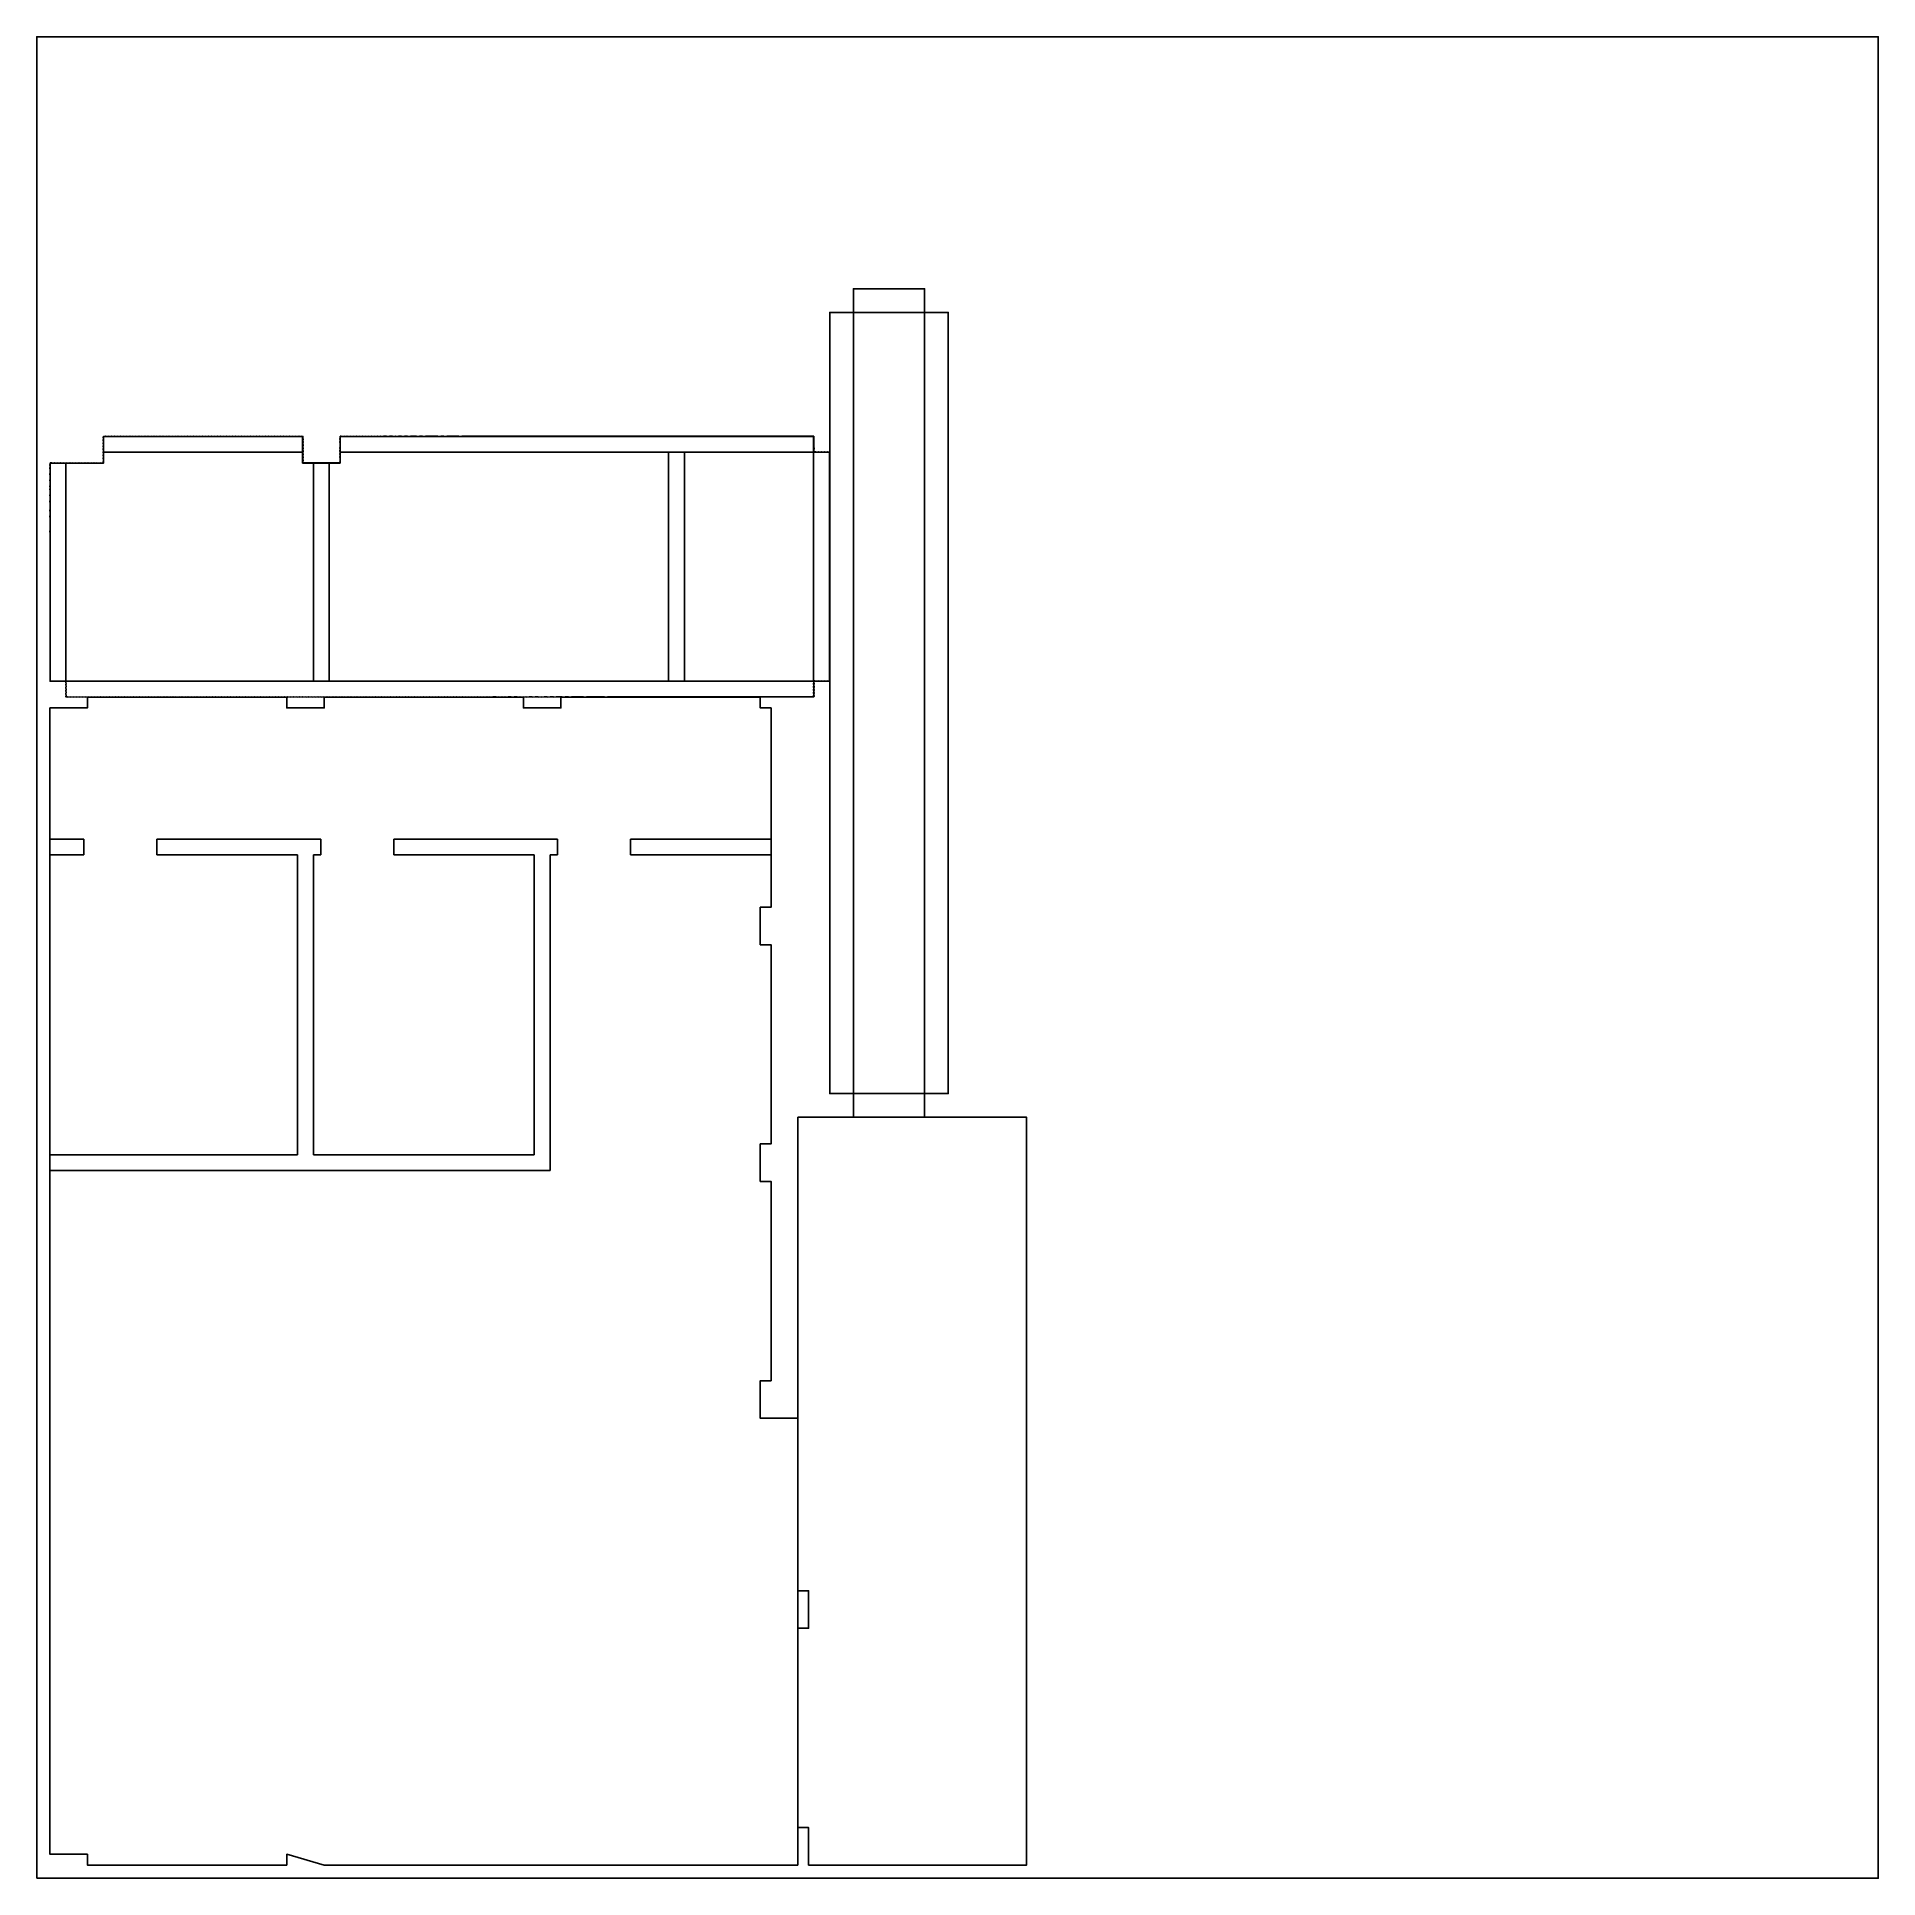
# Model space of a CAD drawing. Header units: metres. Extents: x 0 to 700, y 0 to 700.
import ezdxf

# ---------------------------------------------------------------- set-up
doc = ezdxf.new("R2010")
doc.units = ezdxf.units.M
for name, color, linetype in [('CORTE', 7, 'Continuous'), ('MARCADO', 7, 'Continuous'), ('SHEETS', 7, 'Continuous')]:
    doc.layers.add(name, color=color, linetype=linetype)

msp = doc.modelspace()

# ---------------------------------------------------------------- linework, layer by layer
at = {"layer": 'CORTE'}
for p, q in [((25.37, 542.05), (101.01, 542.06)), ((115.41, 542.06), (295.3, 542.09)), ((240.18, 542.08), (240.19, 455.08)), ((246.19, 455.08), (246.18, 542.08)), ((295.3, 542.09), (295.32, 454.83)), ((11.07, 454.83), (11.05, 537.92)), ((105.18, 537.93), (105.19, 455.06)), ((111.19, 455.06), (111.18, 537.94)), ((295.32, 454.28), (295.32, 453.84)), ((295.32, 453.14), (295.32, 452.63)), ((295.32, 451.99), (295.32, 451.53)), ((295.32, 450.84), (295.32, 450.32)), ((295.32, 449.69), (295.32, 449.22))]:
    msp.add_line(p, q, dxfattribs=at)
for points in [[(310.46, 298.25), (301.46, 298.25), (301.46, 595.25), (310.46, 595.25), (310.46, 604.25), (337.46, 604.25), (337.46, 595.25), (346.46, 595.25), (346.46, 298.25), (337.46, 298.25), (337.46, 289.25), (310.46, 289.25), (310.46, 298.25)], [(25.34, 548.12), (26.14, 548.19), (26.25, 548.1), (27.34, 548.2), (27.45, 548.11), (28.45, 548.2), (28.56, 548.11), (29.55, 548.19), (29.66, 548.1), (30.76, 548.2), (30.87, 548.11), (31.86, 548.19), (31.97, 548.1), (33.07, 548.2), (33.18, 548.11), (34.17, 548.2), (34.28, 548.11), (35.38, 548.2), (35.48, 548.11), (36.48, 548.2), (36.59, 548.11), (37.58, 548.19), (37.69, 548.1), (38.79, 548.2), (38.9, 548.11), (39.89, 548.2), (40, 548.11), (41.1, 548.2), (41.21, 548.11), (42.2, 548.2), (42.31, 548.11), (43.41, 548.2), (43.51, 548.11), (44.51, 548.2), (44.62, 548.11), (45.61, 548.2), (45.72, 548.1), (46.82, 548.2), (46.93, 548.11), (47.92, 548.2), (48.03, 548.11), (49.13, 548.2), (49.24, 548.11), (50.23, 548.2), (50.34, 548.11), (51.44, 548.2), (51.54, 548.11), (52.54, 548.2), (52.65, 548.11), (53.65, 548.2), (53.75, 548.11), (54.85, 548.2), (54.96, 548.11), (55.95, 548.2), (56.06, 548.11), (57.16, 548.2), (57.27, 548.11), (58.26, 548.2), (58.37, 548.11), (59.47, 548.21), (59.58, 548.11), (60.57, 548.2), (60.68, 548.11), (61.68, 548.2), (61.78, 548.11), (62.88, 548.2), (62.99, 548.11), (63.98, 548.2), (64.09, 548.11), (65.19, 548.21), (65.3, 548.11), (66.29, 548.2), (66.4, 548.11), (67.5, 548.21), (67.61, 548.12), (68.6, 548.2), (68.71, 548.11), (69.71, 548.2), (69.82, 548.11), (70.91, 548.2), (71.02, 548.11), (72.02, 548.2), (72.12, 548.11), (73.22, 548.21), (73.33, 548.12), (74.32, 548.2), (74.43, 548.11), (75.53, 548.21), (75.64, 548.12), (76.63, 548.2), (76.74, 548.11), (77.74, 548.2), (77.85, 548.11), (78.94, 548.21), (79.05, 548.12), (80.05, 548.2), (80.15, 548.11), (81.25, 548.21), (81.36, 548.12), (82.35, 548.2), (82.46, 548.11), (83.56, 548.21), (83.67, 548.12), (84.66, 548.21), (84.77, 548.11), (85.77, 548.2), (85.88, 548.11), (86.97, 548.21), (87.08, 548.12), (88.08, 548.2), (88.18, 548.11), (89.28, 548.21), (89.39, 548.12), (90.39, 548.21), (90.49, 548.11), (91.59, 548.21), (91.7, 548.12), (92.69, 548.21), (92.8, 548.12), (93.8, 548.2), (93.91, 548.11), (95, 548.21), (95.11, 548.12), (96.11, 548.21), (96.22, 548.11), (97.31, 548.21), (97.42, 548.12), (98.42, 548.21), (98.52, 548.12), (99.62, 548.21), (99.73, 548.12), (100.72, 548.21), (100.83, 548.12), (101.13, 548.14), (101.18, 548.1), (101.2, 547.95), (101.11, 547.84), (101.19, 546.84), (101.1, 546.73), (101.19, 545.74), (101.1, 545.63), (101.19, 544.53), (101.1, 544.42), (101.19, 543.43), (101.1, 543.32), (101.2, 542.22), (101.11, 542.12), (101.19, 541.12), (101.1, 541.01), (101.2, 539.92), (101.11, 539.81), (101.19, 538.81), (101.1, 538.7), (101.13, 538.36), (101.52, 538.04), (102.01, 538.08), (102.12, 537.99), (103.22, 538.09), (103.33, 538), (104.32, 538.08), (104.43, 537.99), (105.43, 538.08), (105.54, 537.99), (106.63, 538.09), (106.74, 537.99), (107.74, 538.08), (107.84, 537.99), (108.94, 538.09), (109.05, 538), (110.04, 538.08), (110.15, 537.99), (111.25, 538.09), (111.36, 538), (112.35, 538.09), (112.46, 537.99), (113.46, 538.08), (113.57, 537.99), (114.66, 538.09), (114.77, 538), (115.01, 538.02), (115.33, 538.4), (115.26, 539.3), (115.35, 539.4), (115.25, 540.5), (115.34, 540.61), (115.25, 541.6), (115.35, 541.71), (115.25, 542.81), (115.34, 542.92), (115.25, 543.91), (115.34, 544.02), (115.26, 545.02), (115.35, 545.13), (115.25, 546.22), (115.34, 546.33), (115.25, 547.33), (115.35, 547.43), (115.28, 548.13), (115.33, 548.18), (115.68, 548.21), (115.79, 548.12), (116.79, 548.21), (116.89, 548.12), (117.89, 548.21), (118, 548.12), (119.09, 548.21), (119.2, 548.12), (120.2, 548.21), (120.31, 548.12), (121.4, 548.21), (121.51, 548.12), (122.51, 548.21), (122.62, 548.12), (123.71, 548.22), (123.82, 548.12), (124.82, 548.21), (124.92, 548.12), (125.92, 548.21), (126.03, 548.12), (127.12, 548.21), (127.23, 548.12), (128.23, 548.21), (128.34, 548.12), (129.43, 548.22), (129.54, 548.12), (130.54, 548.21), (130.65, 548.12), (131.74, 548.22), (131.85, 548.13), (132.85, 548.21), (132.96, 548.12), (134.05, 548.22), (134.16, 548.13), (135.16, 548.22), (135.26, 548.12), (136.26, 548.21), (136.37, 548.12), (137.46, 548.22), (137.57, 548.13), (138.57, 548.21), (138.68, 548.12), (139.77, 548.22), (139.88, 548.13), (140.88, 548.21), (140.99, 548.12), (142.08, 548.22), (142.19, 548.13), (143.19, 548.22), (143.29, 548.13), (144.29, 548.21), (144.4, 548.12), (145.49, 548.22), (145.6, 548.13), (146.6, 548.21), (146.71, 548.12), (147.8, 548.22), (147.91, 548.13), (148.91, 548.22), (149.02, 548.13), (150.11, 548.22), (150.22, 548.13), (151.22, 548.22), (151.32, 548.13), (152.32, 548.21), (152.43, 548.12), (153.53, 548.22), (153.63, 548.13), (154.63, 548.22), (154.74, 548.12), (155.83, 548.22), (155.94, 548.13), (156.94, 548.22), (157.05, 548.13), (158.14, 548.22), (158.25, 548.13), (159.25, 548.22), (159.36, 548.13), (160.35, 548.22), (160.46, 548.12), (161.56, 548.22), (161.66, 548.13), (162.66, 548.22), (162.77, 548.13), (163.86, 548.22), (163.97, 548.13), (164.97, 548.22), (165.08, 548.13), (166.17, 548.22), (166.28, 548.13), (167.28, 548.22), (167.39, 548.13), (168.38, 548.22), (168.49, 548.13), (169.59, 548.22), (169.69, 548.13), (170.69, 548.22), (170.8, 548.13), (171.89, 548.22), (172, 548.13), (173, 548.22), (173.11, 548.13), (174.2, 548.23), (174.31, 548.13), (175.31, 548.22), (175.42, 548.13), (176.41, 548.22), (176.52, 548.13), (177.62, 548.22), (177.73, 548.13), (178.72, 548.22), (178.83, 548.13), (179.93, 548.22), (180.03, 548.13), (181.03, 548.22), (181.14, 548.13), (182.23, 548.23), (182.34, 548.14), (183.34, 548.22), (183.45, 548.13), (184.44, 548.22), (184.55, 548.13), (185.65, 548.22), (185.76, 548.13), (186.75, 548.22), (186.86, 548.13), (187.96, 548.23), (188.06, 548.14), (189.06, 548.22), (189.17, 548.13), (190.26, 548.23), (190.37, 548.14), (191.37, 548.22), (191.48, 548.13), (192.47, 548.22), (192.58, 548.13), (193.68, 548.23), (193.79, 548.13), (194.78, 548.22), (194.89, 548.13), (195.99, 548.23), (196.1, 548.14), (197.09, 548.22), (197.2, 548.13), (198.3, 548.23), (198.4, 548.14), (199.4, 548.23), (199.51, 548.13), (200.5, 548.22), (200.61, 548.13), (201.71, 548.23), (201.82, 548.14), (202.81, 548.22), (202.92, 548.13), (204.02, 548.23), (204.13, 548.14), (205.12, 548.23), (205.23, 548.13), (206.33, 548.23), (206.43, 548.14), (207.43, 548.23), (207.54, 548.14), (208.53, 548.22), (208.64, 548.13), (209.74, 548.23), (209.85, 548.14), (210.84, 548.22), (210.95, 548.13), (212.05, 548.23), (212.16, 548.14), (213.15, 548.23), (213.26, 548.14), (214.36, 548.23), (214.46, 548.14), (215.46, 548.23), (215.57, 548.14), (216.57, 548.22), (216.67, 548.13), (217.77, 548.23), (217.88, 548.14), (218.87, 548.23), (218.98, 548.14), (220.08, 548.23), (220.19, 548.14), (221.18, 548.23), (221.29, 548.14), (222.39, 548.23), (222.5, 548.14), (223.49, 548.23), (223.6, 548.14), (224.6, 548.23), (224.7, 548.13), (225.8, 548.23), (225.91, 548.14), (226.9, 548.23), (227.01, 548.14), (228.11, 548.23), (228.22, 548.14), (229.21, 548.23), (229.32, 548.14), (230.42, 548.23), (230.53, 548.14), (231.52, 548.23), (231.63, 548.14), (232.73, 548.24), (232.83, 548.15), (233.83, 548.23), (233.94, 548.14), (234.94, 548.23), (235.04, 548.14), (236.14, 548.23), (236.25, 548.14), (237.24, 548.23), (237.35, 548.14), (238.45, 548.24), (238.56, 548.14), (239.55, 548.23), (239.66, 548.14), (240.76, 548.24), (240.87, 548.15), (241.86, 548.23), (241.97, 548.14), (242.97, 548.23), (243.07, 548.14), (244.17, 548.24), (244.28, 548.14), (245.27, 548.23), (245.38, 548.14), (246.48, 548.24), (246.59, 548.15), (247.58, 548.23), (247.69, 548.14), (248.79, 548.24), (248.9, 548.15), (249.89, 548.23), (250, 548.14), (251, 548.23), (251.1, 548.14), (252.2, 548.24), (252.31, 548.15), (253.31, 548.23), (253.41, 548.14), (254.51, 548.24), (254.62, 548.15), (255.61, 548.23), (255.72, 548.14), (256.82, 548.24), (256.93, 548.15), (257.92, 548.24), (258.03, 548.15), (259.03, 548.23), (259.14, 548.14), (260.23, 548.24), (260.34, 548.15), (261.34, 548.23), (261.44, 548.14), (262.54, 548.24), (262.65, 548.15), (263.64, 548.24), (263.75, 548.15), (264.85, 548.24), (264.96, 548.15), (265.95, 548.24), (266.06, 548.15), (267.06, 548.23), (267.17, 548.14), (268.26, 548.24), (268.37, 548.15), (269.37, 548.24), (269.47, 548.14), (270.57, 548.24), (270.68, 548.15), (271.67, 548.24), (271.78, 548.15), (272.88, 548.24), (272.99, 548.15), (273.98, 548.24), (274.09, 548.15), (275.09, 548.24), (275.2, 548.14), (276.29, 548.24), (276.4, 548.15), (277.4, 548.24), (277.51, 548.15), (278.6, 548.24), (278.71, 548.15), (279.71, 548.24), (279.81, 548.15), (280.91, 548.24), (281.02, 548.15), (282.01, 548.24), (282.12, 548.15), (283.12, 548.24), (283.23, 548.15), (284.32, 548.24), (284.43, 548.15), (285.43, 548.24), (285.54, 548.15), (286.63, 548.24), (286.74, 548.15), (287.74, 548.24), (287.84, 548.15), (288.94, 548.25), (289.05, 548.15), (290.04, 548.24), (290.15, 548.15), (291.15, 548.24), (291.26, 548.15), (292.35, 548.24), (292.46, 548.15), (293.46, 548.24), (293.57, 548.15), (294.66, 548.24), (294.77, 548.15), (295.37, 548.21), (295.42, 548.16), (295.44, 547.91), (295.35, 547.8), (295.44, 546.8), (295.35, 546.7), (295.44, 545.6), (295.35, 545.49), (295.44, 544.5), (295.35, 544.39), (295.45, 543.29), (295.35, 543.18), (295.41, 542.54), (295.79, 542.22), (296.09, 542.25), (296.2, 542.16), (297.2, 542.24), (297.3, 542.15), (298.3, 542.24), (298.41, 542.15), (299.5, 542.24), (299.61, 542.15), (300.61, 542.24), (300.72, 542.15), (301.36, 542.21), (301.44, 541.31), (301.35, 541.2), (301.45, 540.1), (301.36, 540), (301.44, 539), (301.35, 538.89), (301.45, 537.79), (301.36, 537.69), (301.44, 536.69), (301.35, 536.58), (301.44, 535.59), (301.35, 535.48), (301.45, 534.38), (301.36, 534.27), (301.44, 533.28), (301.35, 533.17), (301.45, 532.07), (301.36, 531.96), (301.44, 530.97), (301.35, 530.86), (301.45, 529.76), (301.36, 529.66), (301.45, 528.66), (301.36, 528.55), (301.44, 527.56), (301.35, 527.45), (301.45, 526.35), (301.36, 526.24), (301.44, 525.25), (301.35, 525.14), (301.45, 524.04), (301.36, 523.93), (301.45, 522.94), (301.35, 522.83), (301.45, 521.73), (301.36, 521.63), (301.45, 520.63), (301.36, 520.52), (301.44, 519.52), (301.35, 519.42), (301.45, 518.32), (301.36, 518.21), (301.45, 517.22), (301.35, 517.11), (301.45, 516.01), (301.36, 515.9), (301.45, 514.91), (301.36, 514.8), (301.45, 513.7), (301.36, 513.59), (301.45, 512.6), (301.36, 512.49), (301.44, 511.49), (301.35, 511.39), (301.45, 510.29), (301.36, 510.18), (301.45, 509.19), (301.36, 509.08), (301.45, 507.98), (301.36, 507.87), (301.45, 506.88), (301.36, 506.77), (301.45, 505.67), (301.36, 505.56), (301.45, 504.57), (301.36, 504.46), (301.45, 503.46), (301.36, 503.36), (301.45, 502.26), (301.36, 502.15), (301.45, 501.15), (301.36, 501.05), (301.45, 499.95), (301.36, 499.84), (301.45, 498.85), (301.36, 498.74), (301.45, 497.64), (301.36, 497.53), (301.45, 496.54), (301.36, 496.43), (301.45, 495.43), (301.36, 495.32), (301.45, 494.23), (301.36, 494.12), (301.45, 493.12), (301.36, 493.02), (301.45, 491.92), (301.36, 491.81), (301.45, 490.82), (301.36, 490.71), (301.46, 489.61), (301.37, 489.5), (301.45, 488.51), (301.36, 488.4), (301.45, 487.4), (301.36, 487.29), (301.45, 486.2), (301.36, 486.09), (301.45, 485.09), (301.36, 484.99), (301.46, 483.89), (301.36, 483.78), (301.45, 482.79), (301.36, 482.68), (301.46, 481.58), (301.37, 481.47), (301.45, 480.48), (301.36, 480.37), (301.45, 479.37), (301.36, 479.26), (301.46, 478.17), (301.36, 478.06), (301.45, 477.06), (301.36, 476.95), (301.46, 475.86), (301.37, 475.75), (301.45, 474.75), (301.36, 474.65), (301.46, 473.55), (301.37, 473.44), (301.46, 472.45), (301.36, 472.34), (301.45, 471.34), (301.36, 471.23), (301.46, 470.14), (301.37, 470.03), (301.45, 469.03), (301.36, 468.92), (301.46, 467.83), (301.37, 467.72), (301.45, 466.72), (301.36, 466.62), (301.46, 465.52), (301.37, 465.41), (301.46, 464.42), (301.37, 464.31), (301.45, 463.31), (301.36, 463.2), (301.46, 462.11), (301.37, 462), (301.45, 461), (301.36, 460.89), (301.46, 459.8), (301.37, 459.69), (301.46, 458.69), (301.37, 458.59), (301.46, 457.49), (301.37, 457.38), (301.46, 456.38), (301.37, 456.28), (301.45, 455.28), (301.36, 455.17), (301.37, 455.12), (300.57, 455.05), (300.46, 455.15), (299.36, 455.05), (299.26, 455.14), (298.26, 455.05), (298.15, 455.14), (297.15, 455.06), (297.05, 455.15), (295.95, 455.05), (295.76, 455.21), (295.38, 454.75), (295.46, 453.85), (295.37, 453.74), (295.46, 452.65), (295.37, 452.54), (295.46, 451.54), (295.37, 451.43), (295.46, 450.34), (295.37, 450.23), (295.46, 449.23), (295.37, 449.13), (295.37, 449.08), (295.07, 449.05), (294.96, 449.14), (293.97, 449.06), (293.86, 449.15), (292.76, 449.05), (292.65, 449.14), (291.66, 449.05), (291.55, 449.14), (290.45, 449.05), (290.35, 449.14), (289.35, 449.05), (289.24, 449.14), (288.24, 449.06), (288.14, 449.15), (287.04, 449.05), (286.93, 449.14), (285.94, 449.05), (285.83, 449.14), (284.73, 449.05), (284.62, 449.14), (283.63, 449.05), (283.52, 449.14), (282.42, 449.05), (282.31, 449.14), (281.32, 449.05), (281.21, 449.14), (280.21, 449.05), (280.11, 449.14), (279.01, 449.05), (278.9, 449.14), (277.91, 449.05), (277.8, 449.14), (276.7, 449.05), (276.59, 449.14), (275.6, 449.05), (275.49, 449.14), (274.39, 449.05), (274.28, 449.14), (273.29, 449.05), (273.18, 449.14), (272.08, 449.04), (271.98, 449.13), (270.98, 449.05), (270.87, 449.14), (269.87, 449.05), (269.77, 449.14), (268.67, 449.05), (268.56, 449.14), (267.57, 449.05), (267.46, 449.14), (266.36, 449.04), (266.25, 449.14), (265.26, 449.05), (265.15, 449.14), (264.05, 449.04), (263.95, 449.13), (262.95, 449.05), (262.84, 449.14), (261.84, 449.05), (261.74, 449.14), (260.64, 449.04), (260.53, 449.14), (259.54, 449.05), (259.43, 449.14), (258.33, 449.04), (258.22, 449.13), (257.23, 449.05), (257.12, 449.14), (256.02, 449.04), (255.91, 449.13), (254.92, 449.04), (254.81, 449.14), (253.81, 449.05), (253.71, 449.14), (252.61, 449.04), (252.5, 449.13), (251.51, 449.05), (251.4, 449.14), (250.3, 449.04), (250.19, 449.13), (249.2, 449.05), (249.09, 449.14), (247.99, 449.04), (247.88, 449.13), (246.89, 449.04), (246.78, 449.13), (245.78, 449.05), (245.67, 449.14), (244.58, 449.04), (244.47, 449.13), (243.47, 449.05), (243.37, 449.14), (242.27, 449.04), (242.16, 449.13), (241.17, 449.04), (241.06, 449.13), (239.96, 449.04), (239.85, 449.13), (238.86, 449.04), (238.75, 449.13), (237.75, 449.05), (237.64, 449.14), (236.55, 449.04), (236.44, 449.13), (235.44, 449.04), (235.34, 449.14), (234.24, 449.04), (234.13, 449.13), (233.14, 449.04), (233.03, 449.13), (231.93, 449.04), (231.82, 449.13), (230.83, 449.04), (230.72, 449.13), (229.72, 449.04), (229.61, 449.14), (228.52, 449.04), (228.41, 449.13), (227.41, 449.04), (227.31, 449.13), (226.21, 449.04), (226.1, 449.13), (225.1, 449.04), (225, 449.13), (223.9, 449.04), (223.79, 449.13), (222.8, 449.04), (222.69, 449.13), (221.69, 449.04), (221.58, 449.13), (220.49, 449.04), (220.38, 449.13), (219.38, 449.04), (219.27, 449.13), (218.18, 449.04), (218.07, 449.13), (217.07, 449.04), (216.97, 449.13), (215.87, 449.03), (215.76, 449.13), (214.77, 449.04), (214.66, 449.13), (213.66, 449.04), (213.55, 449.13), (212.46, 449.04), (212.35, 449.13), (211.35, 449.04), (211.24, 449.13), (210.15, 449.04), (210.04, 449.13), (209.04, 449.04), (208.94, 449.13), (207.84, 449.03), (207.73, 449.12), (206.73, 449.04), (206.63, 449.13), (205.63, 449.04), (205.52, 449.13), (204.43, 449.04), (204.32, 449.13), (203.32, 449.04), (203.21, 449.13), (202.12, 449.03), (202.01, 449.12), (201.01, 449.04), (200.9, 449.13), (199.81, 449.03), (199.7, 449.12), (198.7, 449.04), (198.6, 449.13), (197.6, 449.04), (197.49, 449.13), (196.4, 449.03), (196.29, 449.13), (195.29, 449.04), (195.18, 449.13), (194.09, 449.03), (193.98, 449.12), (192.98, 449.04), (192.87, 449.13), (191.78, 449.03), (191.67, 449.12), (190.67, 449.03), (190.57, 449.13), (189.57, 449.04), (189.46, 449.13), (188.37, 449.03), (188.26, 449.12), (187.26, 449.04), (187.15, 449.13), (186.06, 449.03), (185.95, 449.12), (184.95, 449.03), (184.84, 449.13), (183.75, 449.03), (183.64, 449.12), (182.64, 449.03), (182.53, 449.12), (181.54, 449.04), (181.43, 449.13), (180.33, 449.03), (180.23, 449.12), (179.23, 449.04), (179.12, 449.13), (178.03, 449.03), (177.92, 449.12), (176.92, 449.03), (176.81, 449.12), (175.72, 449.03), (175.61, 449.12), (174.61, 449.03), (174.5, 449.12), (173.51, 449.04), (173.4, 449.13), (172.3, 449.03), (172.2, 449.12), (171.2, 449.03), (171.09, 449.12), (170, 449.03), (169.89, 449.12), (168.89, 449.03), (168.78, 449.12), (167.69, 449.03), (167.58, 449.12), (166.58, 449.03), (166.47, 449.12), (165.48, 449.03), (165.37, 449.13), (164.27, 449.03), (164.17, 449.12), (163.17, 449.03), (163.06, 449.12), (161.96, 449.03), (161.86, 449.12), (160.86, 449.03), (160.75, 449.12), (159.66, 449.03), (159.55, 449.12), (158.55, 449.03), (158.44, 449.12), (157.35, 449.02), (157.24, 449.12), (156.24, 449.03), (156.13, 449.12), (155.14, 449.03), (155.03, 449.12), (153.93, 449.03), (153.83, 449.12), (152.83, 449.03), (152.72, 449.12), (151.63, 449.02), (151.52, 449.12), (150.52, 449.03), (150.41, 449.12), (149.32, 449.02), (149.21, 449.11), (148.21, 449.03), (148.1, 449.12), (147.11, 449.03), (147, 449.12), (145.9, 449.02), (145.8, 449.12), (144.8, 449.03), (144.69, 449.12), (143.59, 449.02), (143.49, 449.11), (142.49, 449.03), (142.38, 449.12), (141.29, 449.02), (141.18, 449.11), (140.18, 449.03), (140.07, 449.12), (139.08, 449.03), (138.97, 449.12), (137.87, 449.02), (137.76, 449.11), (136.77, 449.03), (136.66, 449.12), (135.56, 449.02), (135.46, 449.11), (134.46, 449.03), (134.35, 449.12), (133.26, 449.02), (133.15, 449.11), (132.15, 449.02), (132.04, 449.11), (131.05, 449.03), (130.94, 449.12), (129.84, 449.02), (129.73, 449.11), (128.74, 449.03), (128.63, 449.12), (127.53, 449.02), (127.43, 449.11), (126.43, 449.02), (126.32, 449.12), (125.23, 449.02), (125.12, 449.11), (124.12, 449.02), (124.01, 449.11), (123.02, 449.03), (122.91, 449.12), (121.81, 449.02), (121.7, 449.11), (120.71, 449.02), (120.6, 449.12), (119.5, 449.02), (119.39, 449.11), (118.4, 449.02), (118.29, 449.11), (117.19, 449.02), (117.09, 449.11), (116.09, 449.02), (115.98, 449.11), (114.99, 449.02), (114.88, 449.12), (113.78, 449.02), (113.67, 449.11), (112.68, 449.02), (112.57, 449.11), (111.47, 449.02), (111.36, 449.11), (110.37, 449.02), (110.26, 449.11), (109.16, 449.02), (109.06, 449.11), (108.06, 449.02), (107.95, 449.11), (106.95, 449.02), (106.85, 449.11), (105.75, 449.02), (105.64, 449.11), (104.65, 449.02), (104.54, 449.11), (103.44, 449.02), (103.33, 449.11), (102.34, 449.02), (102.23, 449.11), (101.13, 449.02), (101.03, 449.11), (100.03, 449.02), (99.92, 449.11), (98.92, 449.02), (98.82, 449.11), (97.72, 449.02), (97.61, 449.11), (96.62, 449.02), (96.51, 449.11), (95.41, 449.02), (95.3, 449.11), (94.31, 449.02), (94.2, 449.11), (93.1, 449.01), (92.99, 449.1), (92, 449.02), (91.89, 449.11), (90.89, 449.02), (90.79, 449.11), (89.69, 449.02), (89.58, 449.11), (88.59, 449.02), (88.48, 449.11), (87.38, 449.01), (87.27, 449.1), (86.28, 449.02), (86.17, 449.11), (85.07, 449.01), (84.96, 449.1), (83.97, 449.02), (83.86, 449.11), (82.86, 449.02), (82.75, 449.11), (81.66, 449.01), (81.55, 449.11), (80.55, 449.02), (80.45, 449.11), (79.35, 449.01), (79.24, 449.1), (78.25, 449.02), (78.14, 449.11), (77.04, 449.01), (76.93, 449.1), (75.94, 449.01), (75.83, 449.11), (74.83, 449.02), (74.72, 449.11), (73.63, 449.01), (73.52, 449.1), (72.52, 449.02), (72.42, 449.11), (71.32, 449.01), (71.21, 449.1), (70.22, 449.02), (70.11, 449.11), (69.01, 449.01), (68.9, 449.1), (67.91, 449.01), (67.8, 449.1), (66.8, 449.02), (66.69, 449.11), (65.6, 449.01), (65.49, 449.1), (64.49, 449.02), (64.39, 449.11), (63.29, 449.01), (63.18, 449.1), (62.18, 449.01), (62.08, 449.1), (60.98, 449.01), (60.87, 449.1), (59.88, 449.01), (59.77, 449.1), (58.77, 449.02), (58.66, 449.11), (57.57, 449.01), (57.46, 449.1), (56.46, 449.01), (56.35, 449.1), (55.26, 449.01), (55.15, 449.1), (54.15, 449.01), (54.05, 449.1), (52.95, 449.01), (52.84, 449.1), (51.85, 449.01), (51.74, 449.1), (50.74, 449.01), (50.63, 449.11), (49.54, 449.01), (49.43, 449.1), (48.43, 449.01), (48.32, 449.1), (47.23, 449.01), (47.12, 449.1), (46.12, 449.01), (46.02, 449.1), (44.92, 449.01), (44.81, 449.1), (43.81, 449.01), (43.71, 449.1), (42.61, 449), (42.5, 449.1), (41.51, 449.01), (41.4, 449.1), (40.4, 449.01), (40.29, 449.1), (39.2, 449.01), (39.09, 449.1), (38.09, 449.01), (37.98, 449.1), (36.89, 449), (36.78, 449.1), (35.78, 449.01), (35.68, 449.1), (34.58, 449), (34.47, 449.09), (33.48, 449.01), (33.37, 449.1), (32.37, 449.01), (32.26, 449.1), (31.17, 449), (31.06, 449.1), (30.06, 449.01), (29.95, 449.1), (28.86, 449), (28.75, 449.09), (27.75, 449.01), (27.65, 449.1), (26.55, 449), (26.44, 449.09), (25.45, 449.01), (25.34, 449.1), (24.34, 449.01), (24.23, 449.1), (23.14, 449), (23.03, 449.09), (22.03, 449.01), (21.92, 449.1), (20.83, 449), (20.72, 449.09), (19.72, 449.01), (19.61, 449.1), (18.52, 449), (18.41, 449.09), (17.41, 449), (17.31, 449.09), (16.31, 449.01), (16.2, 449.1), (15.11, 449), (15, 449.09), (14, 449.01), (13.89, 449.1), (12.8, 449), (12.69, 449.09), (11.69, 449), (11.58, 449.1), (11.09, 449.05), (11.03, 449.09), (11.02, 449.25), (11.11, 449.36), (11.02, 450.45), (11.11, 450.56), (11.02, 451.56), (11.11, 451.67), (11.01, 452.76), (11.11, 452.87), (11.02, 453.87), (11.11, 453.97), (11.04, 454.72), (10.66, 455.04), (10.26, 455), (10.15, 455.09), (9.16, 455.01), (9.05, 455.1), (7.95, 455), (7.85, 455.09), (6.85, 455), (6.74, 455.1), (5.65, 455), (5.54, 455.09), (5.09, 455.05), (5.02, 455.85), (5.11, 455.96), (5.02, 457.05), (5.11, 457.16), (5.02, 458.16), (5.11, 458.27), (5.01, 459.36), (5.11, 459.47), (5.02, 460.47), (5.11, 460.58), (5.01, 461.67), (5.1, 461.78), (5.02, 462.78), (5.11, 462.88), (5.02, 463.88), (5.11, 463.99), (5.02, 465.09), (5.11, 465.19), (5.02, 466.19), (5.11, 466.3), (5.01, 467.39), (5.1, 467.5), (5.02, 468.5), (5.11, 468.61), (5.01, 469.7), (5.1, 469.81), (5.02, 470.81), (5.11, 470.92), (5.02, 471.91), (5.11, 472.02), (5.01, 473.12), (5.1, 473.22), (5.02, 474.22), (5.11, 474.33), (5.01, 475.42), (5.1, 475.53), (5.02, 476.53), (5.11, 476.64), (5.01, 477.73), (5.1, 477.84), (5.01, 478.84), (5.11, 478.95), (5.02, 479.94), (5.11, 480.05), (5.01, 481.15), (5.1, 481.25), (5.02, 482.25), (5.11, 482.36), (5.01, 483.45), (5.1, 483.56), (5.01, 484.56), (5.11, 484.67), (5.01, 485.76), (5.1, 485.87), (5.01, 486.87), (5.1, 486.98), (5.01, 488.07), (5.1, 488.18), (5.01, 489.18), (5.1, 489.29), (5.01, 490.28), (5.11, 490.39), (5.01, 491.49), (5.1, 491.59), (5.01, 492.59), (5.1, 492.7), (5.01, 493.79), (5.1, 493.9), (5.01, 494.9), (5.1, 495.01), (5.01, 496.1), (5.1, 496.21), (5.01, 497.21), (5.1, 497.32), (5.01, 498.31), (5.1, 498.42), (5.01, 499.52), (5.1, 499.62), (5.01, 500.62), (5.1, 500.73), (5.01, 501.82), (5.1, 501.93), (5.01, 502.93), (5.1, 503.04), (5.01, 504.13), (5.1, 504.24), (5.01, 505.24), (5.1, 505.35), (5.01, 506.34), (5.1, 506.45), (5.01, 507.55), (5.1, 507.65), (5.01, 508.65), (5.1, 508.76), (5.01, 509.86), (5.1, 509.96), (5.01, 510.96), (5.1, 511.07), (5, 512.16), (5.09, 512.27), (5.01, 513.27), (5.1, 513.38), (5.01, 514.37), (5.1, 514.48), (5.01, 515.58), (5.1, 515.69), (5.01, 516.68), (5.1, 516.79), (5, 517.89), (5.1, 517.99), (5.01, 518.99), (5.1, 519.1), (5, 520.19), (5.09, 520.3), (5.01, 521.3), (5.1, 521.41), (5.01, 522.4), (5.1, 522.51), (5, 523.61), (5.1, 523.72), (5.01, 524.71), (5.1, 524.82), (5, 525.92), (5.09, 526.02), (5.01, 527.02), (5.1, 527.13), (5, 528.23), (5.09, 528.33), (5, 529.33), (5.1, 529.44), (5.01, 530.43), (5.1, 530.54), (5, 531.64), (5.09, 531.75), (5.01, 532.74), (5.1, 532.85), (5, 533.95), (5.09, 534.06), (5.01, 535.05), (5.1, 535.16), (5, 536.26), (5.09, 536.36), (5, 537.36), (5.09, 537.47), (5.05, 537.97), (5.09, 538.02), (5.65, 538.07), (5.76, 537.98), (6.75, 538.06), (6.86, 537.97), (7.96, 538.07), (8.06, 537.98), (9.06, 538.06), (9.17, 537.97), (10.26, 538.07), (10.37, 537.98), (11.37, 538.07), (11.48, 537.98), (12.57, 538.07), (12.68, 537.98), (13.68, 538.07), (13.79, 537.98), (14.78, 538.06), (14.89, 537.97), (15.99, 538.07), (16.09, 537.98), (17.09, 538.07), (17.2, 537.98), (18.29, 538.07), (18.4, 537.98), (19.4, 538.07), (19.51, 537.98), (20.6, 538.07), (20.71, 537.98), (21.71, 538.07), (21.82, 537.98), (22.81, 538.07), (22.92, 537.97), (24.02, 538.07), (24.13, 537.98), (24.97, 538.05), (25.29, 538.44), (25.25, 538.83), (25.34, 538.94), (25.26, 539.94), (25.35, 540.05), (25.25, 541.14), (25.34, 541.25), (25.25, 542.25), (25.35, 542.36), (25.25, 543.45), (25.34, 543.56), (25.25, 544.56), (25.34, 544.66), (25.26, 545.66), (25.35, 545.77), (25.25, 546.86), (25.34, 546.97), (25.25, 547.97), (25.35, 548.08), (25.34, 548.12)], [(95, 5), (19.25, 5), (19.25, 9.12), (5, 9.12), (5, 444.87), (19.25, 444.87), (19.25, 449), (95, 449), (95, 444.87), (109.25, 444.87), (109.25, 449), (185, 449), (185, 444.87), (199.25, 444.87), (199.25, 449), (275, 449), (275, 444.87), (279.12, 444.87), (279.12, 369.12), (275, 369.12), (275, 354.87), (279.12, 354.87), (279.12, 279.12), (275, 279.12), (275, 264.87), (279.12, 264.87), (279.12, 189.12), (275, 189.12), (275, 174.87), (289.25, 174.87), (289.25, 5), (109.25, 5), (95, 9.12), (95, 5)], [(289.25, 289.25), (376.25, 289.25), (376.25, 5), (293.38, 5), (293.38, 19.25), (289.25, 19.25), (289.25, 95), (293.38, 95), (293.38, 109.25), (289.25, 109.25), (289.25, 289.25)]]:
    msp.add_lwpolyline(points, close=True, dxfattribs=at)
for points in [[(310.46, 289.25), (310.46, 604.25), (337.46, 604.25), (337.46, 289.25), (310.46, 289.25)], [(301.46, 298.25), (301.46, 595.25), (346.46, 595.25), (346.46, 298.25), (301.46, 298.25)], [(301.3, 542.09), (301.32, 455.09), (5.07, 455.04), (5.05, 537.92), (25.3, 537.92), (25.3, 548.05), (101.05, 548.06), (101.05, 537.93), (115.3, 537.94), (115.3, 548.06), (295.3, 548.09), (295.3, 542.09), (301.3, 542.09)]]:
    msp.add_lwpolyline(points, dxfattribs=at)
at = {"layer": 'MARCADO'}
for p, q in [((17.93, 395), (5, 395)), ((17.93, 389), (17.93, 395)), ((107.93, 395), (45.68, 395)), ((45.68, 395), (45.68, 389)), ((107.93, 389), (107.93, 395)), ((197.93, 395), (135.68, 395)), ((135.68, 395), (135.68, 389)), ((197.93, 389), (197.93, 395)), ((279.12, 395), (225.68, 395)), ((225.68, 395), (225.68, 389)), ((5, 389), (17.93, 389)), ((45.68, 389), (99.12, 389)), ((99.12, 389), (99.12, 275)), ((105.12, 275), (105.12, 389)), ((105.12, 389), (107.93, 389)), ((135.68, 389), (189.12, 389)), ((189.12, 389), (189.12, 275)), ((195.12, 269), (195.12, 389)), ((195.12, 389), (197.93, 389)), ((225.68, 389), (279.12, 389)), ((99.12, 275), (5, 275)), ((189.12, 275), (105.12, 275)), ((5, 269), (195.12, 269))]:
    msp.add_line(p, q, dxfattribs=at)
at = {"layer": 'SHEETS'}
msp.add_lwpolyline([(0, 0), (700, 0), (700, 700), (0, 700)], close=True, dxfattribs=at)

doc.saveas('drawing.dxf')
